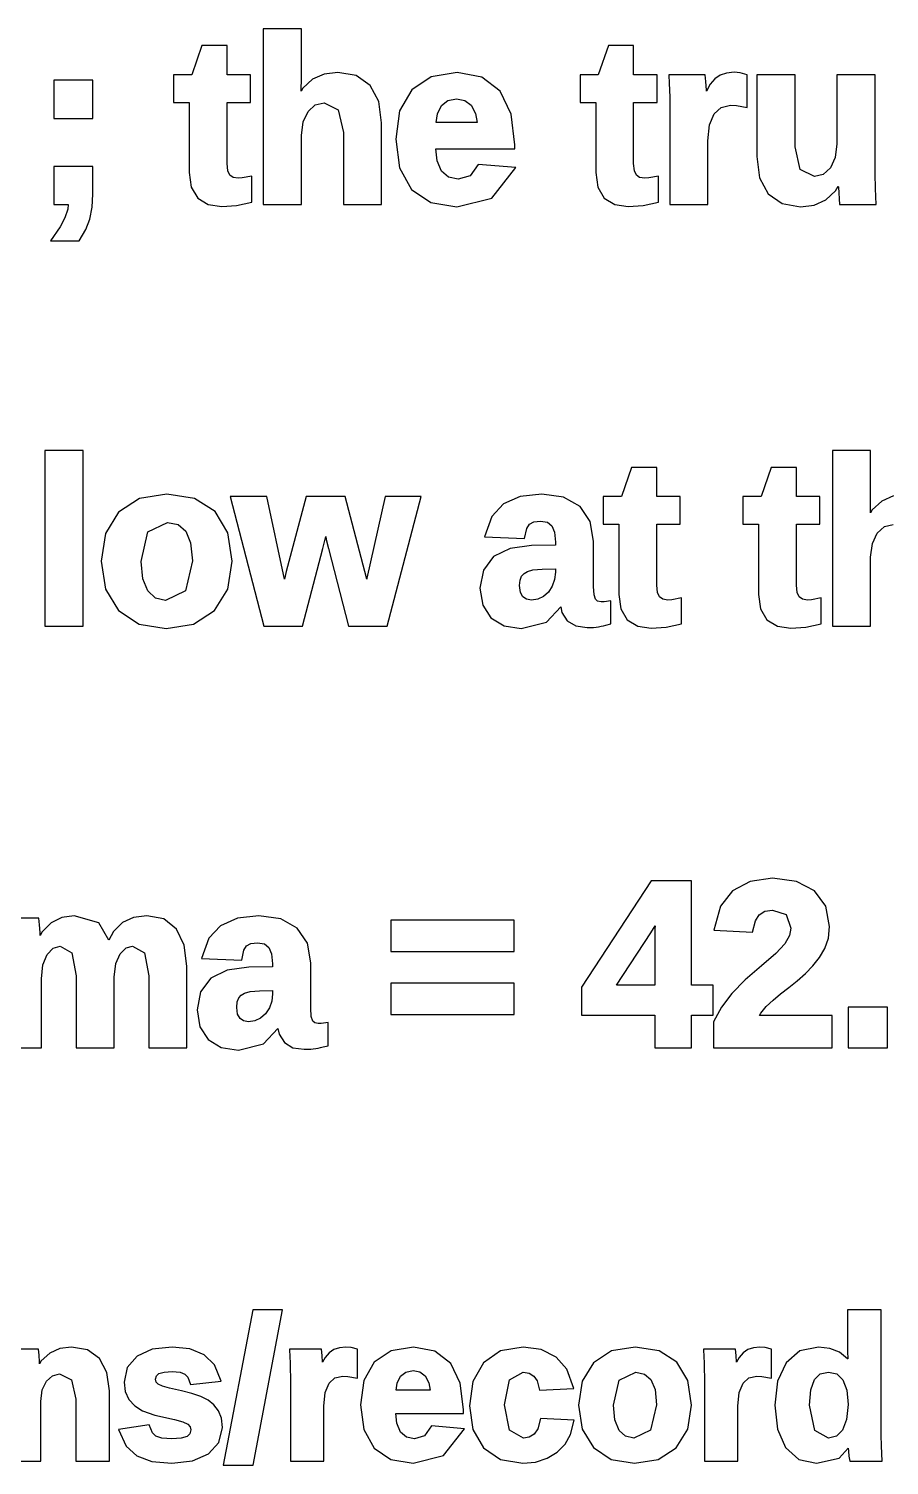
# Model space of a CAD drawing. Header units: metres. Extents: x 7 to 143, y 7 to 53.
# Drawn here: x 85.04 to 99.33, y 8.05 to 31.89 of the extents above; entities that cross this region are included whole.
import ezdxf

# ---------------------------------------------------------------- set-up
doc = ezdxf.new("R2010")
doc.units = ezdxf.units.M

msp = doc.modelspace()

# ---------------------------------------------------------------- linework, layer by layer
for p, q in [((89.5672, 31.8939), (88.9336, 31.8939)), ((88.9336, 31.8939), (88.9336, 28.9761)), ((89.5672, 31.0744), (89.5672, 31.8939)), ((87.9131, 31.6129), (87.746, 31.1306)), ((88.3329, 31.6129), (87.9131, 31.6129)), ((88.3329, 31.1306), (88.3329, 31.6129)), ((94.6649, 31.6129), (94.4978, 31.1306)), ((95.0847, 31.6129), (94.6649, 31.6129)), ((95.0847, 31.1306), (95.0847, 31.6129)), ((86.1023, 31.0394), (85.4555, 31.0394)), ((85.4555, 31.0394), (85.4555, 30.404)), ((86.1023, 30.404), (86.1023, 31.0394)), ((87.746, 31.1306), (87.4449, 31.1306)), ((87.4449, 31.1306), (87.4449, 30.6698)), ((88.7221, 31.1306), (88.3329, 31.1306)), ((88.7221, 30.6698), (88.7221, 31.1306)), ((89.5634, 30.8684), (89.5672, 31.0744)), ((89.7532, 31.0545), (89.5924, 30.9054)), ((89.9465, 31.1406), (89.7532, 31.0545)), ((90.1716, 31.1691), (89.9465, 31.1406)), ((90.4787, 31.1155), (90.1716, 31.1691)), ((90.7103, 30.9512), (90.4787, 31.1155)), ((91.7227, 31.0977), (91.3987, 30.8801)), ((92.1527, 31.1693), (91.7227, 31.0977)), ((92.5634, 31.0921), (92.1527, 31.1693)), ((92.868, 30.8576), (92.5634, 31.0921)), ((94.4978, 31.1306), (94.1966, 31.1306)), ((94.1966, 31.1306), (94.1966, 30.6698)), ((95.4739, 31.1306), (95.0847, 31.1306)), ((95.4739, 30.6698), (95.4739, 31.1306)), ((96.2745, 31.1306), (95.6672, 31.1306)), ((95.6672, 31.1306), (95.6757, 30.9839)), ((96.2856, 31.0154), (96.2745, 31.1306)), ((96.2942, 30.8754), (96.2856, 31.0154)), ((96.4327, 31.0611), (96.3586, 30.9753)), ((96.5215, 31.1228), (96.4327, 31.0611)), ((96.6277, 31.159), (96.5215, 31.1228)), ((96.7527, 31.1706), (96.6277, 31.159)), ((96.8548, 31.1628), (96.7527, 31.1706)), ((96.9683, 31.1294), (96.8548, 31.1628)), ((96.9683, 30.5862), (96.9683, 31.1294)), ((97.7665, 31.1306), (97.1329, 31.1306)), ((97.1329, 31.1306), (97.1329, 29.7729)), ((97.7665, 29.9336), (97.7665, 31.1306)), ((99.0956, 31.1306), (98.4621, 31.1306)), ((98.4621, 31.1306), (98.4621, 29.9824)), ((99.0956, 29.4856), (99.0956, 31.1306)), ((89.5924, 30.9054), (89.5627, 30.8559)), ((89.5627, 30.8559), (89.5634, 30.8684)), ((90.8511, 30.6848), (90.7103, 30.9512)), ((91.3987, 30.8801), (91.1988, 30.5293)), ((93.052, 30.4779), (92.868, 30.8576)), ((95.6757, 30.9839), (95.6806, 30.8788)), ((95.6806, 30.8788), (95.6842, 30.7522)), ((96.295, 30.8578), (96.2942, 30.8754)), ((96.3586, 30.9753), (96.295, 30.8578)), ((87.4449, 30.6698), (87.705, 30.6698)), ((87.705, 30.6698), (87.705, 29.5049)), ((88.3329, 29.6553), (88.3329, 30.6698)), ((88.3329, 30.6698), (88.7221, 30.6698)), ((89.6769, 30.5215), (89.7973, 30.6307)), ((89.7973, 30.6307), (89.9423, 30.6651)), ((89.9423, 30.6651), (90.1796, 30.5483)), ((90.1796, 30.5483), (90.2647, 30.1712)), ((90.8963, 30.3318), (90.8511, 30.6848)), ((91.1988, 30.5293), (91.1334, 30.063)), ((91.8258, 30.4794), (91.8949, 30.6193)), ((91.8949, 30.6193), (91.9999, 30.703)), ((91.9999, 30.703), (92.1446, 30.7315)), ((92.1446, 30.7315), (92.2821, 30.7045)), ((92.2821, 30.7045), (92.3866, 30.625)), ((92.3866, 30.625), (92.4598, 30.4863)), ((94.1966, 30.6698), (94.4568, 30.6698)), ((94.4568, 30.6698), (94.4568, 29.5049)), ((95.0847, 29.6553), (95.0847, 30.6698)), ((95.0847, 30.6698), (95.4739, 30.6698)), ((95.6842, 30.7522), (95.6854, 30.5979)), ((95.6854, 30.5979), (95.6854, 28.9761)), ((96.4219, 30.4833), (96.5371, 30.588)), ((96.5371, 30.588), (96.6944, 30.6239)), ((96.6944, 30.6239), (96.7908, 30.6174)), ((96.7908, 30.6174), (96.9683, 30.5862)), ((85.4555, 30.404), (86.1023, 30.404)), ((89.5672, 30.1224), (89.5955, 30.3481)), ((89.5955, 30.3481), (89.6769, 30.5215)), ((90.8963, 28.9761), (90.8963, 30.3318)), ((91.8053, 30.335), (91.8258, 30.4794)), ((92.4859, 30.335), (91.8053, 30.335)), ((92.4598, 30.4863), (92.4859, 30.335)), ((93.1117, 29.9689), (93.052, 30.4779)), ((96.319, 30.0318), (96.3457, 30.3002)), ((96.3457, 30.3002), (96.4219, 30.4833)), ((89.5672, 28.9761), (89.5672, 30.1224)), ((90.2647, 30.1712), (90.2647, 28.9761)), ((91.1334, 30.063), (91.1977, 29.5838)), ((91.8207, 29.7006), (91.7995, 29.9008)), ((91.7995, 29.9008), (93.1117, 29.9008)), ((93.1117, 29.9008), (93.1117, 29.9689)), ((96.319, 28.9761), (96.319, 30.0318)), ((97.8512, 29.5564), (97.7665, 29.9336)), ((98.4621, 29.9824), (98.4338, 29.7567)), ((86.1023, 29.6097), (85.4555, 29.6097)), ((85.4555, 29.6097), (85.4555, 28.9761)), ((86.1023, 29.1501), (86.1023, 29.6097)), ((88.3459, 29.5362), (88.3329, 29.6553)), ((91.1977, 29.5838), (91.3946, 29.2279)), ((91.8962, 29.5286), (91.8207, 29.7006)), ((92.5034, 29.6424), (92.3712, 29.45)), ((93.1281, 29.5882), (92.5034, 29.6424)), ((92.7291, 29.0834), (93.1281, 29.5882)), ((95.0977, 29.5362), (95.0847, 29.6553)), ((97.1329, 29.7729), (97.1782, 29.4202)), ((98.3524, 29.5833), (98.2319, 29.4741)), ((98.4338, 29.7567), (98.3524, 29.5833)), ((87.705, 29.5049), (87.7387, 29.2644)), ((88.3797, 29.4643), (88.3459, 29.5362)), ((88.4326, 29.4254), (88.3797, 29.4643)), ((88.5185, 29.4107), (88.4326, 29.4254)), ((88.5853, 29.4165), (88.5185, 29.4107)), ((88.7449, 29.4475), (88.5853, 29.4165)), ((88.7449, 29.0167), (88.7449, 29.4475)), ((92.0124, 29.4297), (91.8962, 29.5286)), ((92.1699, 29.3965), (92.0124, 29.4297)), ((92.3712, 29.45), (92.1699, 29.3965)), ((94.4568, 29.5049), (94.4905, 29.2644)), ((95.1315, 29.4643), (95.0977, 29.5362)), ((95.1843, 29.4254), (95.1315, 29.4643)), ((95.2703, 29.4107), (95.1843, 29.4254)), ((95.3371, 29.4165), (95.2703, 29.4107)), ((95.4967, 29.4475), (95.3371, 29.4165)), ((95.4967, 29.0167), (95.4967, 29.4475)), ((97.1782, 29.4202), (97.319, 29.1545)), ((98.0871, 29.4397), (97.8512, 29.5564)), ((98.2319, 29.4741), (98.0871, 29.4397)), ((99.0994, 29.2416), (99.0956, 29.4856)), ((86.09, 28.9307), (86.1023, 29.1501)), ((87.7387, 29.2644), (87.8454, 29.0841)), ((91.3946, 29.2279), (91.7159, 29.0093)), ((94.4905, 29.2644), (94.5972, 29.0841)), ((97.319, 29.1545), (97.5506, 28.9909)), ((98.2769, 29.0521), (98.438, 29.2007)), ((98.438, 29.2007), (98.4844, 29.2781)), ((98.4844, 29.2781), (98.4849, 29.2623)), ((98.4849, 29.2623), (98.5054, 28.9761)), ((99.1135, 28.9761), (99.0994, 29.2416)), ((85.4555, 28.9761), (85.6942, 28.9761)), ((85.685, 28.8965), (85.6386, 28.7539)), ((85.6942, 28.9761), (85.685, 28.8965)), ((86.0522, 28.7353), (86.09, 28.9307)), ((87.8454, 29.0841), (88.0188, 28.9761)), ((88.0188, 28.9761), (88.2428, 28.9417)), ((88.2428, 28.9417), (88.491, 28.9585)), ((88.491, 28.9585), (88.7449, 29.0167)), ((88.9336, 28.9761), (89.5672, 28.9761)), ((90.2647, 28.9761), (90.8963, 28.9761)), ((91.7159, 29.0093), (92.1466, 28.9371)), ((92.1466, 28.9371), (92.7291, 29.0834)), ((94.5972, 29.0841), (94.7706, 28.9761)), ((94.7706, 28.9761), (94.9945, 28.9417)), ((94.9945, 28.9417), (95.2428, 28.9585)), ((95.2428, 28.9585), (95.4967, 29.0167)), ((95.6854, 28.9761), (96.319, 28.9761)), ((97.5506, 28.9909), (97.8577, 28.9376)), ((97.8577, 28.9376), (98.083, 28.966)), ((98.083, 28.966), (98.2769, 29.0521)), ((98.5054, 28.9761), (99.1135, 28.9761)), ((85.6386, 28.7539), (85.5625, 28.6046)), ((85.9857, 28.5586), (86.0522, 28.7353)), ((85.5625, 28.6046), (85.4022, 28.3742)), ((85.8756, 28.3742), (85.9857, 28.5586)), ((85.4022, 28.3742), (85.8756, 28.3742)), ((85.941, 24.8939), (85.3074, 24.8939)), ((85.3074, 24.8939), (85.3074, 21.9761)), ((85.941, 21.9761), (85.941, 24.8939)), ((99.0217, 24.8939), (98.3881, 24.8939)), ((98.3881, 24.8939), (98.3881, 21.9761)), ((99.0217, 24.0744), (99.0217, 24.8939)), ((95.0478, 24.6129), (94.8807, 24.1306)), ((95.4676, 24.6129), (95.0478, 24.6129)), ((95.4676, 24.1306), (95.4676, 24.6129)), ((97.3676, 24.6129), (97.2005, 24.1306)), ((97.7874, 24.6129), (97.3676, 24.6129)), ((97.7874, 24.1306), (97.7874, 24.6129)), ((86.8759, 24.0952), (86.5296, 23.8704)), ((87.3313, 24.1692), (86.8759, 24.0952)), ((87.7931, 24.0978), (87.3313, 24.1692)), ((88.1364, 23.88), (87.7931, 24.0978)), ((88.9911, 24.1306), (88.3849, 24.1306)), ((88.3849, 24.1306), (88.9424, 21.9761)), ((89.2868, 22.7568), (88.9911, 24.1306)), ((89.6471, 24.1306), (89.3141, 22.8847)), ((90.2957, 24.1306), (89.6471, 24.1306)), ((90.6208, 22.885), (90.2957, 24.1306)), ((90.9594, 24.1306), (90.6544, 22.7716)), ((91.558, 24.1306), (90.9594, 24.1306)), ((90.9925, 21.9761), (91.558, 24.1306)), ((93.2018, 24.1287), (92.9219, 24.0054)), ((93.5605, 24.1689), (93.2018, 24.1287)), ((93.9208, 24.1188), (93.5605, 24.1689)), ((94.1946, 23.9646), (93.9208, 24.1188)), ((94.8807, 24.1306), (94.5796, 24.1306)), ((94.5796, 24.1306), (94.5796, 23.6698)), ((95.8568, 24.1306), (95.4676, 24.1306)), ((95.8568, 23.6698), (95.8568, 24.1306)), ((97.2005, 24.1306), (96.8994, 24.1306)), ((96.8994, 24.1306), (96.8994, 23.6698)), ((98.1766, 24.1306), (97.7874, 24.1306)), ((98.1766, 23.6698), (98.1766, 24.1306)), ((99.4009, 24.1406), (99.2076, 24.0545)), ((86.5296, 23.8704), (86.3134, 23.5154)), ((88.3463, 23.5268), (88.1364, 23.88)), ((92.9219, 24.0054), (92.7276, 23.7994)), ((94.3654, 23.7137), (94.1946, 23.9646)), ((99.0469, 23.9054), (99.0171, 23.8559)), ((99.0171, 23.8559), (99.0178, 23.8684)), ((99.0178, 23.8684), (99.0217, 24.0744)), ((99.2076, 24.0545), (99.0469, 23.9054)), ((87.0178, 23.5431), (87.3455, 23.6997)), ((87.3455, 23.6997), (87.5174, 23.6644)), ((87.5174, 23.6644), (87.6451, 23.5565)), ((92.7276, 23.7994), (92.6072, 23.4623)), ((93.3103, 23.5968), (93.3553, 23.6683)), ((93.3553, 23.6683), (93.4249, 23.7078)), ((93.4249, 23.7078), (93.5359, 23.7224)), ((93.5359, 23.7224), (93.6531, 23.7015)), ((93.6531, 23.7015), (93.7258, 23.6439)), ((93.7258, 23.6439), (93.7705, 23.5389)), ((94.4206, 23.386), (94.3654, 23.7137)), ((94.5796, 23.6698), (94.8397, 23.6698)), ((94.8397, 23.6698), (94.8397, 22.5049)), ((95.4676, 22.6553), (95.4676, 23.6698)), ((95.4676, 23.6698), (95.8568, 23.6698)), ((96.8994, 23.6698), (97.1595, 23.6698)), ((97.1595, 23.6698), (97.1595, 22.5049)), ((97.7874, 22.6553), (97.7874, 23.6698)), ((97.7874, 23.6698), (98.1766, 23.6698)), ((99.1313, 23.5215), (99.2518, 23.6307)), ((99.2518, 23.6307), (99.3967, 23.6651)), ((86.3134, 23.5154), (86.2423, 23.0553)), ((86.9036, 23.0519), (87.0178, 23.5431)), ((87.6451, 23.5565), (87.7273, 23.3591)), ((88.415, 23.055), (88.3463, 23.5268)), ((89.9239, 23.2635), (89.9709, 23.4657)), ((89.9709, 23.4657), (89.9808, 23.4169)), ((89.9808, 23.4169), (90.0148, 23.2674)), ((92.6072, 23.4623), (93.2728, 23.4305)), ((93.2728, 23.4305), (93.3103, 23.5968)), ((93.7705, 23.5389), (93.7871, 23.3737)), ((93.7871, 23.3737), (93.7871, 23.3208)), ((94.4206, 22.6355), (94.4206, 23.386)), ((99.05, 23.3481), (99.1313, 23.5215)), ((87.7273, 23.3591), (87.7557, 23.0587)), ((89.5835, 21.9761), (89.9239, 23.2635)), ((90.0148, 23.2674), (90.3513, 21.9761)), ((92.7591, 23.1328), (92.5889, 22.909)), ((93.0318, 23.268), (92.7591, 23.1328)), ((93.3911, 23.3141), (93.0318, 23.268)), ((93.7871, 23.3208), (93.3911, 23.3141)), ((99.0217, 23.1224), (99.05, 23.3481)), ((86.2423, 23.0553), (86.3134, 22.5935)), ((86.9318, 22.7647), (86.9036, 23.0519)), ((87.7557, 23.0587), (87.6401, 22.5632)), ((88.343, 22.5921), (88.415, 23.055)), ((92.5889, 22.909), (92.5332, 22.6078)), ((93.3194, 22.8862), (93.4131, 22.9102)), ((93.4131, 22.9102), (93.5663, 22.9236)), ((93.5663, 22.9236), (93.7871, 22.9267)), ((93.7871, 22.9267), (93.7871, 22.8757)), ((99.0217, 21.9761), (99.0217, 23.1224)), ((87.0139, 22.5612), (86.9318, 22.7647)), ((89.3141, 22.8847), (89.2868, 22.7568)), ((90.651, 22.7556), (90.6208, 22.885)), ((90.6544, 22.7716), (90.651, 22.7556)), ((93.1906, 22.6497), (93.1995, 22.7398)), ((93.1995, 22.7398), (93.2248, 22.8055)), ((93.2248, 22.8055), (93.2642, 22.8524)), ((93.2642, 22.8524), (93.3194, 22.8862)), ((93.7733, 22.753), (93.7331, 22.64)), ((93.7871, 22.8757), (93.7733, 22.753)), ((95.4806, 22.5362), (95.4676, 22.6553)), ((97.8004, 22.5362), (97.7874, 22.6553)), ((86.3134, 22.5935), (86.5294, 22.2374)), ((87.1409, 22.4434), (87.0139, 22.5612)), ((87.3086, 22.4053), (87.1409, 22.4434)), ((87.6401, 22.5632), (87.3086, 22.4053)), ((88.1238, 22.2362), (88.343, 22.5921)), ((92.5332, 22.6078), (92.578, 22.3276)), ((93.2054, 22.5376), (93.1906, 22.6497)), ((93.2455, 22.4663), (93.2054, 22.5376)), ((93.3055, 22.4255), (93.2455, 22.4663)), ((93.3879, 22.4109), (93.3055, 22.4255)), ((93.4924, 22.4258), (93.3879, 22.4109)), ((93.5881, 22.4709), (93.4924, 22.4258)), ((93.67, 22.5431), (93.5881, 22.4709)), ((93.7331, 22.64), (93.67, 22.5431)), ((94.4299, 22.4971), (94.4206, 22.6355)), ((94.4533, 22.4229), (94.4299, 22.4971)), ((94.4856, 22.3923), (94.4533, 22.4229)), ((94.8397, 22.5049), (94.8734, 22.2644)), ((95.5144, 22.4643), (95.4806, 22.5362)), ((95.5672, 22.4254), (95.5144, 22.4643)), ((95.6532, 22.4107), (95.5672, 22.4254)), ((95.72, 22.4165), (95.6532, 22.4107)), ((95.8796, 22.4475), (95.72, 22.4165)), ((95.8796, 22.0167), (95.8796, 22.4475)), ((97.1595, 22.5049), (97.1932, 22.2644)), ((97.8342, 22.4643), (97.8004, 22.5362)), ((97.887, 22.4254), (97.8342, 22.4643)), ((97.973, 22.4107), (97.887, 22.4254)), ((98.0398, 22.4165), (97.973, 22.4107)), ((98.1994, 22.4475), (98.0398, 22.4165)), ((98.1994, 22.0167), (98.1994, 22.4475)), ((86.5294, 22.2374), (86.8729, 22.0118)), ((87.7752, 22.0114), (88.1238, 22.2362)), ((92.578, 22.3276), (92.7151, 22.1138)), ((93.6378, 22.0445), (93.8735, 22.2989)), ((93.8735, 22.2989), (93.8949, 22.2047)), ((93.8949, 22.2047), (93.9824, 22.0654)), ((94.5436, 22.3802), (94.4856, 22.3923)), ((94.5945, 22.3826), (94.5436, 22.3802)), ((94.7074, 22.3992), (94.5945, 22.3826)), ((94.7074, 22.0134), (94.7074, 22.3992)), ((94.8734, 22.2644), (94.9801, 22.0841)), ((97.1932, 22.2644), (97.2999, 22.0841)), ((85.3074, 21.9761), (85.941, 21.9761)), ((86.8729, 22.0118), (87.3201, 21.9375)), ((87.3201, 21.9375), (87.7752, 22.0114)), ((88.9424, 21.9761), (89.5835, 21.9761)), ((90.3513, 21.9761), (90.9925, 21.9761)), ((92.7151, 22.1138), (92.9334, 21.9808)), ((92.9334, 21.9808), (93.2187, 21.9372)), ((93.2187, 21.9372), (93.6378, 22.0445)), ((93.9824, 22.0654), (94.1235, 21.9799)), ((94.1235, 21.9799), (94.3125, 21.9533)), ((94.3125, 21.9533), (94.371, 21.9543)), ((94.371, 21.9543), (94.4194, 21.9573)), ((94.4194, 21.9573), (94.4627, 21.9617)), ((94.4627, 21.9617), (94.5036, 21.9672)), ((94.5036, 21.9672), (94.5437, 21.9742)), ((94.5437, 21.9742), (94.5834, 21.9832)), ((94.5834, 21.9832), (94.6243, 21.9933)), ((94.6243, 21.9933), (94.7074, 22.0134)), ((94.9801, 22.0841), (95.1535, 21.9761)), ((95.1535, 21.9761), (95.3774, 21.9417)), ((95.3774, 21.9417), (95.6257, 21.9585)), ((95.6257, 21.9585), (95.8796, 22.0167)), ((97.2999, 22.0841), (97.4733, 21.9761)), ((97.4733, 21.9761), (97.6973, 21.9417)), ((97.6973, 21.9417), (97.9455, 21.9585)), ((97.9455, 21.9585), (98.1994, 22.0167)), ((98.3881, 21.9761), (99.0217, 21.9761)), ((95.3737, 17.7515), (94.221, 15.9866)), ((96.047, 17.7515), (95.3737, 17.7515)), ((96.047, 16.0179), (96.047, 17.7515)), ((97.019, 17.7408), (96.7271, 17.5848)), ((97.3931, 17.7918), (97.019, 17.7408)), ((97.7912, 17.7404), (97.3931, 17.7918)), ((98.0914, 17.5827), (97.7912, 17.7404)), ((96.7271, 17.5848), (96.5287, 17.329)), ((98.2787, 17.3268), (98.0914, 17.5827)), ((85.7945, 17.1714), (85.5852, 17.1422)), ((86.2024, 17.0507), (85.7945, 17.1714)), ((86.998, 17.1711), (86.7762, 17.1429)), ((87.2823, 17.1162), (86.998, 17.1711)), ((88.8625, 17.1689), (88.5038, 17.1287)), ((89.2227, 17.1188), (88.8625, 17.1689)), ((96.5287, 17.329), (96.4169, 16.9316)), ((97.108, 17.0884), (97.172, 17.1874)), ((97.172, 17.1874), (97.2641, 17.2451)), ((97.2641, 17.2451), (97.3927, 17.2648)), ((97.3927, 17.2648), (97.621, 17.1891)), ((97.621, 17.1891), (97.6967, 16.9633)), ((98.34, 16.9914), (98.2787, 17.3268)), ((85.2055, 17.1306), (84.5983, 17.1306)), ((85.2168, 17.0185), (85.2055, 17.1306)), ((85.2254, 16.8909), (85.2168, 17.0185)), ((85.4087, 17.0551), (85.2628, 16.9055)), ((85.5852, 17.1422), (85.4087, 17.0551)), ((86.3674, 16.7637), (86.2024, 17.0507)), ((86.5948, 17.0574), (86.4481, 16.9081)), ((86.7762, 17.1429), (86.5948, 17.0574)), ((87.4942, 16.9483), (87.2823, 17.1162)), ((87.6209, 16.6818), (87.4942, 16.9483)), ((88.2238, 17.0054), (88.0296, 16.7994)), ((88.5038, 17.1287), (88.2238, 17.0054)), ((89.4966, 16.9646), (89.2227, 17.1188)), ((89.6674, 16.7137), (89.4966, 16.9646)), ((93.1006, 17.0983), (91.0506, 17.0983)), ((91.0506, 17.0983), (91.0506, 16.5749)), ((93.1006, 16.5749), (93.1006, 17.0983)), ((95.3689, 16.8847), (95.442, 17.0036)), ((95.4398, 16.9515), (95.4381, 16.8436)), ((95.442, 17.0036), (95.4398, 16.9515)), ((96.4169, 16.9316), (97.0571, 16.8954)), ((97.0571, 16.8954), (97.108, 17.0884)), ((97.6967, 16.9633), (97.6726, 16.8406)), ((98.3201, 16.7996), (98.34, 16.9914)), ((85.2281, 16.8417), (85.2254, 16.8909)), ((85.2628, 16.9055), (85.2281, 16.8417)), ((86.4481, 16.9081), (86.3674, 16.7637)), ((88.0296, 16.7994), (87.9091, 16.4623)), ((88.6573, 16.6683), (88.7268, 16.7078)), ((88.7268, 16.7078), (88.8379, 16.7224)), ((88.8379, 16.7224), (88.955, 16.7015)), ((88.955, 16.7015), (89.0278, 16.6439)), ((89.7226, 16.386), (89.6674, 16.7137)), ((94.7986, 16.0179), (95.3689, 16.8847)), ((95.4381, 16.8436), (95.4381, 16.0179)), ((97.5948, 16.706), (97.4455, 16.544)), ((97.6726, 16.8406), (97.5948, 16.706)), ((98.2611, 16.6287), (98.3201, 16.7996)), ((85.2746, 16.353), (85.3447, 16.5272)), ((85.3447, 16.5272), (85.4452, 16.6342)), ((85.4452, 16.6342), (85.558, 16.6659)), ((85.558, 16.6659), (85.7535, 16.5527)), ((85.7535, 16.5527), (85.8262, 16.1739)), ((86.4866, 16.3757), (86.5572, 16.5403)), ((86.5572, 16.5403), (86.6546, 16.6372)), ((86.6546, 16.6372), (86.7633, 16.6662)), ((86.7633, 16.6662), (86.9592, 16.5527)), ((86.9592, 16.5527), (87.0319, 16.1739)), ((87.6616, 16.3335), (87.6209, 16.6818)), ((87.9091, 16.4623), (88.5748, 16.4305)), ((88.5748, 16.4305), (88.6123, 16.5968)), ((88.6123, 16.5968), (88.6573, 16.6683)), ((89.0278, 16.6439), (89.0725, 16.5389)), ((89.0725, 16.5389), (89.089, 16.3737)), ((91.0506, 16.5749), (93.1006, 16.5749)), ((97.4455, 16.544), (97.2085, 16.3379)), ((98.0631, 16.3364), (98.1724, 16.4755)), ((98.1724, 16.4755), (98.2611, 16.6287)), ((85.2502, 16.1248), (85.2746, 16.353)), ((86.4559, 16.1488), (86.4866, 16.3757)), ((87.6616, 14.9761), (87.6616, 16.3335)), ((88.3338, 16.268), (88.0611, 16.1328)), ((88.693, 16.3141), (88.3338, 16.268)), ((89.089, 16.3208), (88.693, 16.3141)), ((89.089, 16.3737), (89.089, 16.3208)), ((89.7226, 15.6355), (89.7226, 16.386)), ((97.2085, 16.3379), (96.9395, 16.104)), ((97.9375, 16.2088), (98.0631, 16.3364)), ((85.2502, 14.9761), (85.2502, 16.1248)), ((85.8262, 16.1739), (85.8262, 14.9761)), ((86.4559, 14.9761), (86.4559, 16.1488)), ((87.0319, 16.1739), (87.0319, 14.9761)), ((88.0611, 16.1328), (87.8909, 15.909)), ((93.1006, 16.0483), (91.0506, 16.0483)), ((91.0506, 16.0483), (91.0506, 15.5287)), ((93.1006, 15.5287), (93.1006, 16.0483)), ((94.221, 15.9866), (94.221, 15.5211)), ((95.4381, 16.0179), (94.7986, 16.0179)), ((96.404, 16.0179), (96.047, 16.0179)), ((96.404, 15.5211), (96.404, 16.0179)), ((96.9395, 16.104), (96.7184, 15.8773)), ((97.5257, 15.8723), (97.6601, 15.9796)), ((97.6601, 15.9796), (97.8001, 16.0907)), ((97.8001, 16.0907), (97.9375, 16.2088)), ((87.8909, 15.909), (87.8351, 15.6078)), ((88.4926, 15.6498), (88.5015, 15.7398)), ((88.5015, 15.7398), (88.5267, 15.8055)), ((88.5267, 15.8055), (88.5661, 15.8524)), ((88.5661, 15.8524), (88.6214, 15.8862)), ((88.6214, 15.8862), (88.7151, 15.9102)), ((88.7151, 15.9102), (88.8683, 15.9236)), ((88.8683, 15.9236), (89.089, 15.9267)), ((89.0753, 15.753), (89.0351, 15.6399)), ((89.089, 15.8757), (89.0753, 15.753)), ((89.089, 15.9267), (89.089, 15.8757)), ((96.7184, 15.8773), (96.5437, 15.6509)), ((97.288, 15.6618), (97.4002, 15.7668)), ((97.4002, 15.7668), (97.5257, 15.8723)), ((87.8351, 15.6078), (87.8799, 15.3276)), ((88.5074, 15.5376), (88.4926, 15.6498)), ((88.5474, 15.4663), (88.5074, 15.5376)), ((88.972, 15.5431), (88.8901, 15.4709)), ((89.0351, 15.6399), (88.972, 15.5431)), ((89.7318, 15.4971), (89.7226, 15.6355)), ((91.0506, 15.5287), (93.1006, 15.5287)), ((94.221, 15.5211), (95.4381, 15.5211)), ((95.4381, 15.5211), (95.4381, 14.9761)), ((96.047, 15.5211), (96.404, 15.5211)), ((96.047, 14.9761), (96.047, 15.5211)), ((96.5437, 15.6509), (96.4091, 15.4094)), ((97.1749, 15.5148), (97.1978, 15.5557)), ((98.3813, 15.5148), (97.1749, 15.5148)), ((97.1978, 15.5557), (97.288, 15.6618)), ((98.3813, 14.9761), (98.3813, 15.5148)), ((99.2991, 15.6553), (98.6503, 15.6553)), ((98.6503, 15.6553), (98.6503, 14.9761)), ((99.2991, 14.9761), (99.2991, 15.6553)), ((87.8799, 15.3276), (88.0171, 15.1138)), ((88.6074, 15.4255), (88.5474, 15.4663)), ((88.6899, 15.4109), (88.6074, 15.4255)), ((88.7944, 15.4258), (88.6899, 15.4109)), ((88.8901, 15.4709), (88.7944, 15.4258)), ((88.9398, 15.0445), (89.1755, 15.2989)), ((89.1755, 15.2989), (89.1968, 15.2047)), ((89.7553, 15.4229), (89.7318, 15.4971)), ((89.7876, 15.3923), (89.7553, 15.4229)), ((89.8456, 15.3802), (89.7876, 15.3923)), ((89.8965, 15.3826), (89.8456, 15.3802)), ((90.0093, 15.3992), (89.8965, 15.3826)), ((90.0093, 15.0134), (90.0093, 15.3992)), ((96.4091, 15.4094), (96.4091, 14.9761)), ((88.0171, 15.1138), (88.2354, 14.9808)), ((88.5207, 14.9372), (88.9398, 15.0445)), ((89.1968, 15.2047), (89.2843, 15.0654)), ((89.2843, 15.0654), (89.4255, 14.9799)), ((84.6166, 14.9761), (85.2502, 14.9761)), ((85.8262, 14.9761), (86.4559, 14.9761)), ((87.0319, 14.9761), (87.6616, 14.9761)), ((88.2354, 14.9808), (88.5207, 14.9372)), ((89.4255, 14.9799), (89.6145, 14.9533)), ((89.6145, 14.9533), (89.6729, 14.9543)), ((89.6729, 14.9543), (89.7213, 14.9573)), ((89.7213, 14.9573), (89.7646, 14.9617)), ((89.7646, 14.9617), (89.8055, 14.9672)), ((89.8055, 14.9672), (89.8457, 14.9742)), ((89.8457, 14.9742), (89.8853, 14.9832)), ((89.8853, 14.9832), (89.926, 14.9932)), ((89.926, 14.9932), (90.0093, 15.0134)), ((95.4381, 14.9761), (96.047, 14.9761)), ((96.4091, 14.9761), (98.3813, 14.9761)), ((98.6503, 14.9761), (99.2991, 14.9761)), ((88.7614, 10.6305), (88.2687, 8.04854)), ((89.2503, 10.6305), (88.7614, 10.6305)), ((88.7661, 8.04854), (89.2503, 10.6305)), ((99.1971, 10.6305), (98.6397, 10.6305)), ((98.6397, 10.6305), (98.6397, 9.93732)), ((99.1971, 8.54935), (99.1971, 10.6305)), ((85.1989, 9.9762), (84.6644, 9.9762)), ((85.2092, 9.87363), (85.1989, 9.9762)), ((85.2166, 9.76404), (85.2092, 9.87363)), ((85.2467, 9.78224), (85.2182, 9.73474)), ((85.3862, 9.91151), (85.2467, 9.78224)), ((85.5539, 9.98625), (85.3862, 9.91151)), ((85.7489, 10.0109), (85.5539, 9.98625)), ((86.0148, 9.96455), (85.7489, 10.0109)), ((86.216, 9.82175), (86.0148, 9.96455)), ((86.3381, 9.59082), (86.216, 9.82175)), ((86.8373, 9.86066), (86.6758, 9.67401)), ((87.0895, 9.974), (86.8373, 9.86066)), ((87.4187, 10.0107), (87.0895, 9.974)), ((87.7146, 9.97881), (87.4187, 10.0107)), ((87.9519, 9.88091), (87.7146, 9.97881)), ((88.1216, 9.71768), (87.9519, 9.88091)), ((89.9023, 9.9762), (89.3677, 9.9762)), ((89.3677, 9.9762), (89.3755, 9.84294)), ((89.3755, 9.84294), (89.3797, 9.7531)), ((89.9124, 9.87094), (89.9023, 9.9762)), ((89.9192, 9.76091), (89.9124, 9.87094)), ((89.962, 9.84001), (89.9192, 9.76091)), ((90.0266, 9.91483), (89.962, 9.84001)), ((90.1043, 9.96881), (90.0266, 9.91483)), ((90.1971, 10.0005), (90.1043, 9.96881)), ((90.3057, 10.0105), (90.1971, 10.0005)), ((90.3945, 10.0037), (90.3057, 10.0105)), ((90.4977, 9.97337), (90.3945, 10.0037)), ((90.4977, 9.49394), (90.4977, 9.97337)), ((91.0572, 9.94769), (90.7768, 9.75934)), ((91.4286, 10.0095), (91.0572, 9.94769)), ((91.7835, 9.94279), (91.4286, 10.0095)), ((92.0473, 9.73972), (91.7835, 9.94279)), ((92.8745, 9.94534), (92.5902, 9.75009)), ((93.2506, 10.0093), (92.8745, 9.94534)), ((93.5506, 9.96806), (93.2506, 10.0093)), ((93.7968, 9.84279), (93.5506, 9.96806)), ((93.975, 9.6427), (93.7968, 9.84279)), ((94.7159, 9.94557), (94.4164, 9.75116)), ((95.1088, 10.0094), (94.7159, 9.94557)), ((95.5072, 9.94777), (95.1088, 10.0094)), ((95.8042, 9.75937), (95.5072, 9.94777)), ((96.7783, 9.9762), (96.2437, 9.9762)), ((96.2437, 9.9762), (96.2515, 9.84294)), ((96.2515, 9.84294), (96.2556, 9.7531)), ((96.7884, 9.87094), (96.7783, 9.9762)), ((96.7952, 9.76091), (96.7884, 9.87094)), ((96.838, 9.84001), (96.7952, 9.76091)), ((96.9026, 9.91483), (96.838, 9.84001)), ((96.9802, 9.96881), (96.9026, 9.91483)), ((97.0731, 10.0005), (96.9802, 9.96881)), ((97.1817, 10.0105), (97.0731, 10.0005)), ((97.2705, 10.0037), (97.1817, 10.0105)), ((97.3736, 9.97337), (97.2705, 10.0037)), ((97.3736, 9.49394), (97.3736, 9.97337)), ((97.848, 9.94553), (97.6163, 9.75139)), ((98.1552, 10.0093), (97.848, 9.94553)), ((98.344, 9.98816), (98.1552, 10.0093)), ((98.5061, 9.92432), (98.344, 9.98816)), ((98.6383, 9.81734), (98.5061, 9.92432)), ((98.6411, 9.8131), (98.6383, 9.81734)), ((98.6397, 9.93732), (98.6411, 9.8131)), ((85.2182, 9.73474), (85.2166, 9.76404)), ((85.4314, 9.53571), (85.5514, 9.56418)), ((85.5514, 9.56418), (85.7494, 9.46671)), ((86.3771, 9.28651), (86.3381, 9.59082)), ((86.6758, 9.67401), (86.6227, 9.4288)), ((87.1586, 9.5323), (87.2, 9.56999)), ((87.2, 9.56999), (87.2856, 9.59619)), ((87.2856, 9.59619), (87.4183, 9.60585)), ((87.4183, 9.60585), (87.5506, 9.59369)), ((87.5506, 9.59369), (87.6323, 9.56087)), ((87.6323, 9.56087), (87.68, 9.50998)), ((88.234, 9.44235), (88.1216, 9.71768)), ((89.3797, 9.7531), (89.3827, 9.64462)), ((89.3827, 9.64462), (89.3837, 9.51244)), ((90.7768, 9.75934), (90.6039, 9.45601)), ((91.2132, 9.52623), (91.3006, 9.59592)), ((91.3006, 9.59592), (91.4215, 9.61972)), ((91.4215, 9.61972), (91.5364, 9.59721)), ((91.5364, 9.59721), (91.6234, 9.53096)), ((92.2062, 9.41167), (92.0473, 9.73972)), ((92.5902, 9.75009), (92.4151, 9.44028)), ((93.0213, 9.46452), (93.2509, 9.59256)), ((93.2509, 9.59256), (93.3504, 9.57678)), ((93.3504, 9.57678), (93.4274, 9.52754)), ((94.0916, 9.32463), (93.975, 9.6427)), ((94.4164, 9.75116), (94.2295, 9.44423)), ((94.8463, 9.46059), (95.1219, 9.59229)), ((95.1219, 9.59229), (95.2651, 9.56284)), ((95.2651, 9.56284), (95.3718, 9.47266)), ((95.9857, 9.45395), (95.8042, 9.75937)), ((96.2556, 9.7531), (96.2587, 9.64462)), ((96.2587, 9.64462), (96.2597, 9.51244)), ((97.6163, 9.75139), (97.4759, 9.44565)), ((98.0901, 9.47142), (98.185, 9.56516)), ((98.185, 9.56516), (98.3202, 9.59654)), ((98.3202, 9.59654), (98.4582, 9.56398)), ((98.4582, 9.56398), (98.5582, 9.466)), ((85.2619, 9.29796), (85.3306, 9.44426)), ((85.3306, 9.44426), (85.4314, 9.53571)), ((85.7494, 9.46671), (85.8214, 9.14761)), ((86.6227, 9.4288), (86.6424, 9.2718)), ((87.1446, 9.47501), (87.1586, 9.5323)), ((87.1548, 9.43053), (87.1446, 9.47501)), ((87.1867, 9.39478), (87.1548, 9.43053)), ((87.2574, 9.36035), (87.1867, 9.39478)), ((87.3784, 9.3287), (87.2574, 9.36035)), ((87.5734, 9.2858), (87.3784, 9.3287)), ((87.68, 9.50998), (87.7235, 9.38904)), ((87.7235, 9.38904), (88.234, 9.44235)), ((89.3837, 9.51244), (89.3837, 8.11525)), ((89.9639, 9.25552), (90.0282, 9.41008)), ((90.0282, 9.41008), (90.1243, 9.49748)), ((90.1243, 9.49748), (90.2564, 9.52754)), ((90.2564, 9.52754), (90.3375, 9.52211)), ((90.3375, 9.52211), (90.4977, 9.49394)), ((90.6039, 9.45601), (90.5475, 9.05402)), ((91.1389, 9.29428), (91.1552, 9.40874)), ((91.1552, 9.40874), (91.2132, 9.52623)), ((91.6234, 9.53096), (91.6848, 9.41454)), ((91.6848, 9.41454), (91.7056, 9.29428)), ((92.2576, 8.9738), (92.2062, 9.41167)), ((92.4151, 9.44028), (92.3579, 9.03592)), ((92.9395, 9.05379), (93.0213, 9.46452)), ((93.4274, 9.52754), (93.4805, 9.44862)), ((93.4805, 9.44862), (93.5233, 9.29654)), ((93.5233, 9.29654), (94.0916, 9.32463)), ((94.2295, 9.44423), (94.1682, 9.04735)), ((94.7495, 9.04401), (94.8463, 9.46059)), ((95.3718, 9.47266), (95.4412, 9.30608)), ((95.4412, 9.30608), (95.4654, 9.05077)), ((96.0449, 9.04709), (95.9857, 9.45395)), ((96.2597, 9.51244), (96.2597, 8.11525)), ((96.8399, 9.25552), (96.9041, 9.41008)), ((96.9041, 9.41008), (97.0003, 9.49748)), ((97.0003, 9.49748), (97.1323, 9.52754)), ((97.1323, 9.52754), (97.2135, 9.52211)), ((97.2135, 9.52211), (97.3736, 9.49394)), ((97.4759, 9.44565), (97.4302, 9.0442)), ((98.0078, 9.04698), (98.029, 9.30014)), ((98.029, 9.30014), (98.0901, 9.47142)), ((98.5582, 9.466), (98.6233, 9.29605)), ((85.2379, 9.10614), (85.2619, 9.29796)), ((85.2379, 8.11525), (85.2379, 9.10614)), ((85.8214, 9.14761), (85.8214, 8.11525)), ((86.3771, 8.11525), (86.3771, 9.28651)), ((86.6424, 9.2718), (86.7019, 9.14072)), ((86.7019, 9.14072), (86.7986, 9.03477)), ((87.748, 9.24095), (87.5734, 9.2858)), ((87.8976, 9.19017), (87.748, 9.24095)), ((88.0183, 9.12856), (87.8976, 9.19017)), ((88.114, 9.05092), (88.0183, 9.12856)), ((89.9411, 9.0269), (89.9639, 9.25552)), ((91.7056, 9.29428), (91.1389, 9.29428)), ((96.8171, 9.0269), (96.8399, 9.25552)), ((98.6233, 9.29605), (98.646, 9.05554)), ((86.7986, 9.03477), (86.9282, 8.95239)), ((86.9282, 8.95239), (87.1344, 8.88103)), ((87.1344, 8.88103), (87.4604, 8.80679)), ((88.1894, 8.95256), (88.114, 9.05092)), ((88.2378, 8.82922), (88.1894, 8.95256)), ((88.2538, 8.67648), (88.2378, 8.82922)), ((89.9411, 8.11525), (89.9411, 9.0269)), ((90.5475, 9.05402), (90.603, 8.64101)), ((91.1508, 8.74521), (91.1337, 8.90785)), ((91.1337, 8.90785), (92.2576, 8.90785)), ((92.2576, 8.90785), (92.2576, 8.9738)), ((92.3579, 9.03592), (92.4148, 8.63998)), ((93.023, 8.62961), (92.9395, 9.05379)), ((93.5373, 8.82411), (93.4914, 8.65106)), ((94.0982, 8.79828), (93.5373, 8.82411)), ((94.1682, 9.04735), (94.2294, 8.64909)), ((94.7734, 8.80003), (94.7495, 9.04401)), ((95.4654, 9.05077), (95.3673, 8.63054)), ((95.9828, 8.64787), (96.0449, 9.04709)), ((96.8171, 8.11525), (96.8171, 9.0269)), ((97.4302, 9.0442), (97.4735, 8.64761)), ((98.0917, 8.62741), (98.0078, 9.04698)), ((98.646, 9.05554), (98.6223, 8.80774)), ((87.0359, 8.72002), (86.5304, 8.6443)), ((86.5304, 8.6443), (86.6579, 8.36411)), ((87.0939, 8.58672), (87.0359, 8.72002)), ((87.1503, 8.53116), (87.0939, 8.58672)), ((87.4604, 8.80679), (87.5998, 8.77013)), ((87.5998, 8.77013), (87.6821, 8.73065)), ((87.6821, 8.73065), (87.7199, 8.68909)), ((87.7319, 8.63748), (87.7163, 8.57301)), ((87.7199, 8.68909), (87.7319, 8.63748)), ((88.1968, 8.4276), (88.2538, 8.67648)), ((90.603, 8.64101), (90.7732, 8.33325)), ((91.2145, 8.6003), (91.1508, 8.74521)), ((91.3114, 8.51776), (91.2145, 8.6003)), ((91.7256, 8.70096), (91.6113, 8.53473)), ((92.2783, 8.653), (91.7256, 8.70096)), ((91.9266, 8.20798), (92.2783, 8.653)), ((92.4148, 8.63998), (92.5889, 8.33623)), ((93.2572, 8.49748), (93.023, 8.62961)), ((93.4914, 8.65106), (93.4311, 8.56435)), ((94.0365, 8.56143), (94.0982, 8.79828)), ((94.2294, 8.64909), (94.4162, 8.34126)), ((94.8428, 8.62804), (94.7734, 8.80003)), ((94.9491, 8.52943), (94.8428, 8.62804)), ((95.3673, 8.63054), (95.0885, 8.49779)), ((95.7934, 8.34015), (95.9828, 8.64787)), ((97.4735, 8.64761), (97.6067, 8.34268)), ((98.3241, 8.49844), (98.0917, 8.62741)), ((98.5541, 8.63181), (98.4519, 8.53008)), ((98.6223, 8.80774), (98.5541, 8.63181)), ((86.6579, 8.36411), (86.8333, 8.20387)), ((87.2484, 8.49783), (87.1503, 8.53116)), ((87.4155, 8.48557), (87.2484, 8.49783)), ((87.5719, 8.49706), (87.4155, 8.48557)), ((87.6693, 8.52835), (87.5719, 8.49706)), ((87.7163, 8.57301), (87.6693, 8.52835)), ((88.024, 8.23686), (88.1968, 8.4276)), ((91.443, 8.49007), (91.3114, 8.51776)), ((91.6113, 8.53473), (91.443, 8.49007)), ((93.3496, 8.51334), (93.2572, 8.49748)), ((93.4311, 8.56435), (93.3496, 8.51334)), ((93.8148, 8.26396), (93.9453, 8.39879)), ((93.9453, 8.39879), (94.0365, 8.56143)), ((95.0885, 8.49779), (94.9491, 8.52943)), ((98.4519, 8.53008), (98.3241, 8.49844)), ((99.2003, 8.37367), (99.1971, 8.54935)), ((99.2125, 8.11525), (99.2003, 8.37367)), ((84.6805, 8.11525), (85.2379, 8.11525)), ((85.8214, 8.11525), (86.3771, 8.11525)), ((86.8333, 8.20387), (87.0841, 8.11218)), ((87.0841, 8.11218), (87.416, 8.08247)), ((87.416, 8.08247), (87.758, 8.12027)), ((87.758, 8.12027), (88.024, 8.23686)), ((89.3837, 8.11525), (89.9411, 8.11525)), ((90.7732, 8.33325), (91.0513, 8.14401)), ((91.0513, 8.14401), (91.4236, 8.08168)), ((91.4236, 8.08168), (91.9266, 8.20798)), ((92.5889, 8.33623), (92.8711, 8.14482)), ((92.8711, 8.14482), (93.2431, 8.08232)), ((93.4576, 8.10277), (93.6498, 8.16418)), ((93.6498, 8.16418), (93.8148, 8.26396)), ((94.4162, 8.34126), (94.7132, 8.14615)), ((94.7132, 8.14615), (95.0992, 8.08205)), ((95.0992, 8.08205), (95.4919, 8.14586)), ((95.4919, 8.14586), (95.7934, 8.34015)), ((96.2597, 8.11525), (96.8171, 8.11525)), ((97.6067, 8.34268), (97.8273, 8.14668)), ((97.8273, 8.14668), (98.1236, 8.08148)), ((98.1236, 8.08148), (98.4982, 8.16727)), ((98.4982, 8.16727), (98.6483, 8.33443)), ((98.6483, 8.33443), (98.6521, 8.28368)), ((98.6521, 8.28368), (98.6607, 8.20149)), ((98.6607, 8.20149), (98.675, 8.11525)), ((98.675, 8.11525), (99.2125, 8.11525)), ((88.2687, 8.04854), (88.7661, 8.04854)), ((93.2431, 8.08232), (93.4576, 8.10277))]:
    msp.add_line(p, q)

doc.saveas('drawing.dxf')
